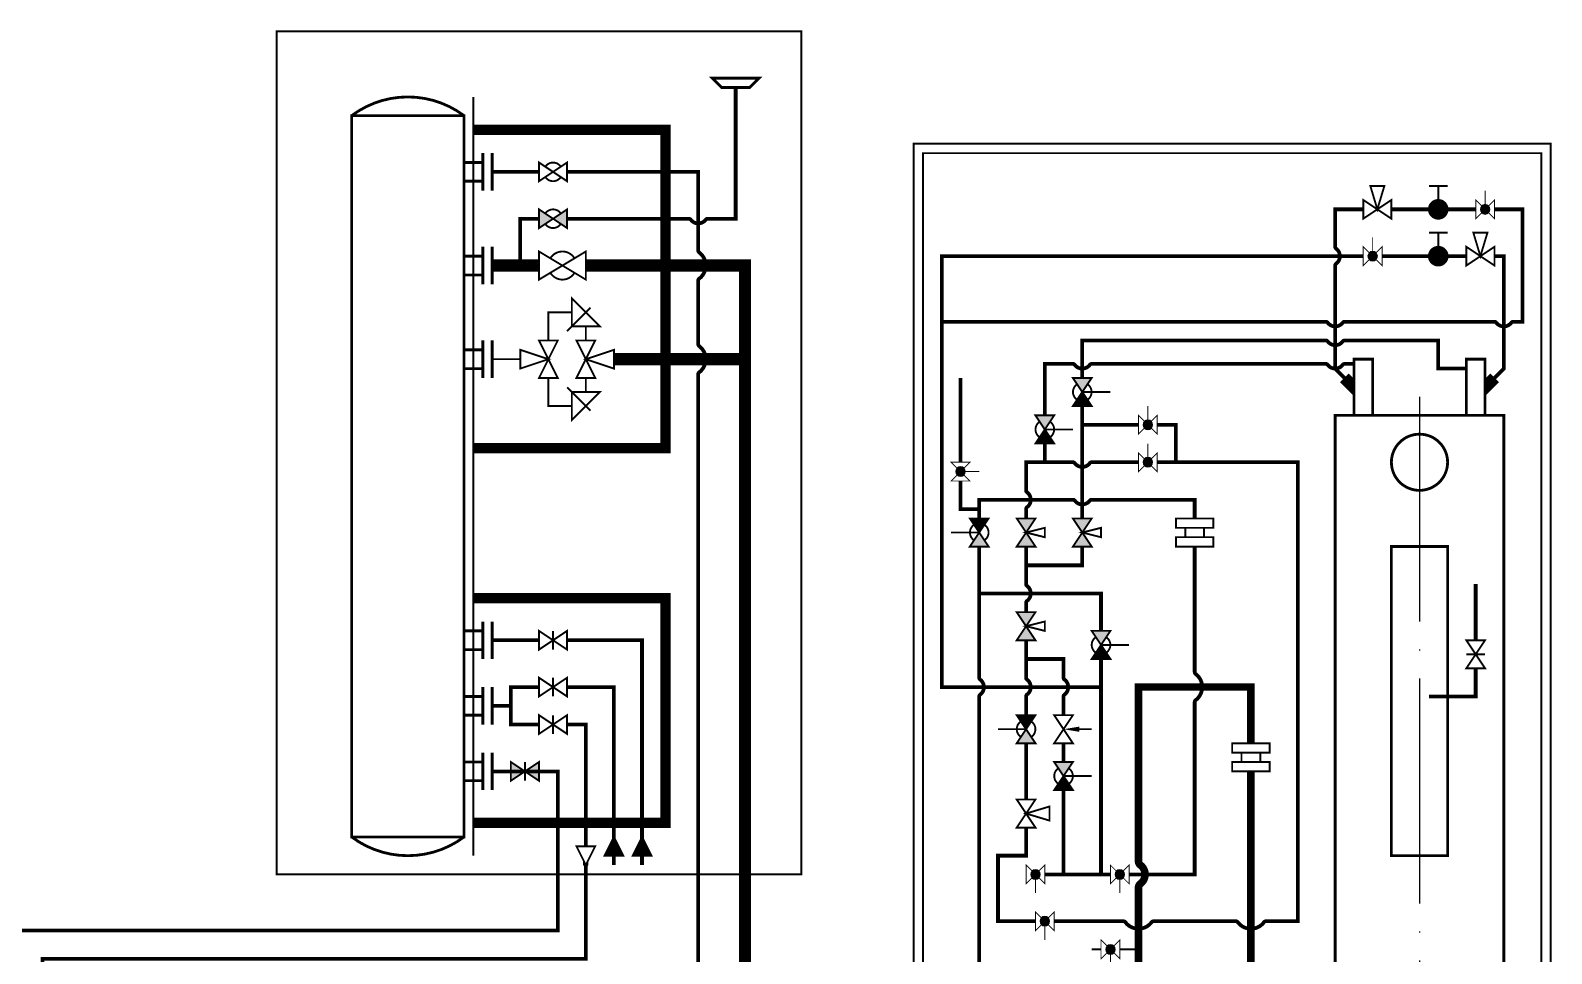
# Model space of a CAD drawing. Header units: millimetres. Extents: x 0 to 2500, y 0 to 1760.
# Drawn here: x 696.7 to 859.1, y 739.5 to 838.1 of the extents above; entities that cross this region are included whole.
import ezdxf

# ---------------------------------------------------------------- set-up
doc = ezdxf.new("R2010")
doc.units = ezdxf.units.MM
doc.linetypes.add('ACAD_ISO03W100', pattern=[30, 12, -18])
doc.linetypes.add('ACAD_ISO04W100', pattern=[30, 24, -3, 0, -3])
for name, color, linetype in [('Вентили регул.50', 7, 'Continuous'), ('Диафрагмы 80', 7, 'Continuous'), ('Емкости', 7, 'Continuous'), ('Задвижки 50', 7, 'Continuous'), ('Клапаны тр.50', 7, 'Continuous'), ('Краны 25', 7, 'Continuous'), ('Краны шар.150', 7, 'Continuous'), ('Краны шар.25', 7, 'Continuous'), ('Краны шар.50', 7, 'Continuous'), ('Краны шар.ручн.50', 7, 'Continuous'), ('Краны шар.ручн.т.10', 7, 'Continuous'), ('Осевые', 7, 'ACAD_ISO04W100'), ('Площадки', 7, 'Continuous'), ('Свечи', 7, 'Continuous'), ('Трубы 108', 7, 'Continuous'), ('Трубы 159', 7, 'Continuous'), ('Трубы 32', 7, 'Continuous'), ('Трубы 57', 7, 'Continuous'), ('Устр-ва переключ.', 7, 'Continuous')]:
    doc.layers.add(name, color=color, linetype=linetype)

# ---------------------------------------------------------------- blocks, each defined once
blk = doc.blocks.new('Свеча')
at = {"layer": 'Свечи', "const_width": 0.3}
blk.add_lwpolyline([(2.5, 1), (1.5, 0), (-1.5, 0), (-2.5, 1)], close=True, dxfattribs=at)
blk = doc.blocks.new('Кран шар.50')
at = {"layer": 'Краны шар.50', "const_width": 0.2}
blk.add_lwpolyline([(0, 1), (0, -1), (3, 1), (3, -1)], close=True, dxfattribs=at)
for points in [[(2.33, 0.55, 0.535184), (0.67, 0.55, 0.535184)], [(0.67, -0.55, 0.535184), (2.33, -0.55, 0.535184)]]:
    blk.add_lwpolyline(points, format="xyb", dxfattribs=at)
blk = doc.blocks.new('Кран шар.25 непрох.')
at = {"layer": 'Краны шар.25'}
h = blk.add_hatch(color=256, dxfattribs=at)
h.paths.add_polyline_path([(0, 1), (0, -1), (1.5, 0)])
h.paths.add_polyline_path([(3, 1), (1.5, 0), (3, -1)])
at = {"layer": 'Краны шар.25', "const_width": 0.2}
blk.add_lwpolyline([(0, 1), (0, -1), (3, 1), (3, -1)], close=True, dxfattribs=at)
for points in [[(2.33, 0.55, 0.535184), (0.67, 0.55, 0.535184)], [(0.67, -0.55, 0.535184), (2.33, -0.55, 0.535184)]]:
    blk.add_lwpolyline(points, format="xyb", dxfattribs=at)
blk = doc.blocks.new('Кран шар.150')
at = {"layer": 'Краны шар.150', "const_width": 0.2}
blk.add_lwpolyline([(5, -1.5), (0, 1.5), (0, -1.5), (5, 1.5)], close=True, dxfattribs=at)
for points in [[(3.79, 0.77, 0.56619), (1.21, 0.77)], [(1.21, -0.77, 0.56619), (3.79, -0.77)]]:
    blk.add_lwpolyline(points, format="xyb", dxfattribs=at)
blk = doc.blocks.new('Задвижка 50')
at = {"layer": 'Задвижки 50', "const_width": 0.2}
blk.add_lwpolyline([(3, -1), (3, 1), (0, -1), (0, 1)], close=True, dxfattribs=at)
blk.add_lwpolyline([(1.5, 1), (1.5, -1)], dxfattribs=at)
blk = doc.blocks.new('Задвижка 50 непрох.')
at = {"layer": 'Задвижки 50'}
h = blk.add_hatch(color=256, dxfattribs=at)
h.paths.add_polyline_path([(0, 1), (0, -1), (1.5, 0)])
h.paths.add_polyline_path([(3, -1), (3, 1), (1.5, 0)])
at = {"layer": 'Задвижки 50', "const_width": 0.2}
blk.add_lwpolyline([(3, -1), (3, 1), (0, -1), (0, 1)], close=True, dxfattribs=at)
blk.add_lwpolyline([(1.5, 1), (1.5, -1)], dxfattribs=at)
blk = doc.blocks.new('Стрелка 57')
at = {"layer": 'Трубы 57'}
h = blk.add_hatch(color=256, dxfattribs=at)
h.paths.add_polyline_path([(0, 0), (0, -1), (2, 0)])
h.paths.add_polyline_path([(0, 1), (0, 0), (2, 0)])
at = {"layer": 'Трубы 57', "const_width": 0.2}
blk.add_lwpolyline([(0, -1), (0, 1), (2, 0)], close=True, dxfattribs=at)
blk = doc.blocks.new('Стрелка 57 п.')
at = {"layer": 'Трубы 57'}
h = blk.add_hatch(color=256, dxfattribs=at)
h.paths.add_polyline_path([(-0.2, -2), (0, -2), (-0.2, -1.6)])
h.paths.add_polyline_path([(0.2, -1.6), (0, -2), (0.2, -2)])
for p, q in [((-0.2, -2), (-0.2, -1.6)), ((0.2, -2), (0.2, -1.6)), ((-0.2, -2), (0.2, -2))]:
    blk.add_line(p, q, dxfattribs=at)
at = {"layer": 'Трубы 57', "const_width": 0.2}
blk.add_lwpolyline([(-1, 0), (1, 0), (0, -2)], close=True, dxfattribs=at)
blk = doc.blocks.new('Клапан тр.50')
at = {"layer": 'Клапаны тр.50'}
blk.add_lwpolyline([(1.5, 0, 0.2, 0.2, 0), (2.25, 2.5, 0.2, 0.2, 0), (0.75, 2.5, 0.2, 0.2, 0), (1.5, 0, 0, 0, 0)], format="xyseb", dxfattribs=at)
at = {"layer": 'Клапаны тр.50', "const_width": 0.2}
blk.add_lwpolyline([(3, -1), (3, 1), (0, -1), (0, 1)], close=True, dxfattribs=at)
blk = doc.blocks.new('Кран шар.ручн.50 непрох.')
at = {"layer": 'Краны шар.ручн.50'}
h = blk.add_hatch(color=256, dxfattribs=at)
h.paths.add_polyline_path([(0, 1), (0, -1), (1.5, 0)])
h.paths.add_polyline_path([(1.5, 0), (3, -1), (3, 1)])
blk.add_hatch(color=256, dxfattribs=at).paths.add_polyline_path([(3, -1), (3, 1), (1.5, 0)])
at = {"layer": 'Краны шар.ручн.50', "const_width": 0.2}
blk.add_lwpolyline([(1.5, 0), (1.5, 3)], dxfattribs=at)
blk.add_lwpolyline([(0, 1), (0, -1), (3, 1), (3, -1)], close=True, dxfattribs=at)
for points in [[(2.33, 0.55, 0.535184), (0.67, 0.55, 0.535184)], [(0.67, -0.55, 0.535184), (2.33, -0.55, 0.535184)]]:
    blk.add_lwpolyline(points, format="xyb", dxfattribs=at)
blk = doc.blocks.new('Клапан тр.50 непрох.')
at = {"layer": 'Клапаны тр.50'}
h = blk.add_hatch(color=256, dxfattribs=at)
h.paths.add_polyline_path([(0, 1), (0, -1), (1.5, 0)])
h.paths.add_polyline_path([(3, -1), (3, 1), (1.5, 0)])
blk.add_lwpolyline([(1.5, 0, 0.2, 0.2, 0), (2, 2, 0.2, 0.2, 0), (1, 2, 0.2, 0.2, 0), (1.5, 0, 0, 0, 0)], format="xyseb", dxfattribs=at)
at = {"layer": 'Клапаны тр.50', "const_width": 0.2}
blk.add_lwpolyline([(3, -1), (3, 1), (0, -1), (0, 1)], close=True, dxfattribs=at)
blk = doc.blocks.new('Кран шар.ручн.т.10')
at = {"layer": 'Краны шар.ручн.т.10'}
h = blk.add_hatch(color=256, dxfattribs=at)
h.paths.add_polyline_path([(1, 0), (1.35, -0.35, 0.198912), (1.5, 0, 0.198912), (1.35, 0.35)])
h.paths.add_polyline_path([(0.65, -0.35, 0.414214), (1.35, -0.35), (1, 0)])
h.paths.add_polyline_path([(0.5, 0, 0.198912), (0.65, -0.35), (1, 0), (0.65, 0.35, 0.198912)])
h.paths.add_polyline_path([(1, 0), (1.35, 0.35, 0.414214), (0.65, 0.35)])
at = {"layer": 'Краны шар.ручн.т.10', "const_width": 0.1}
blk.add_lwpolyline([(1, 0), (1, 2)], dxfattribs=at)
blk.add_lwpolyline([(0, 1), (0, -1), (2, 1), (2, -1)], close=True, dxfattribs=at)
at = {"layer": 'Краны шар.ручн.т.10'}
blk.add_lwpolyline([(0.5, 0, 1), (1.5, 0, 1), (0.5, 0, 1)], format="xyb", dxfattribs=at)
blk = doc.blocks.new('Кран 25')
blk.add_hatch(color=256).paths.add_polyline_path([(1, 1, 1), (-1, 1, 1)])
at = {"layer": 'Краны 25', "const_width": 0.2}
for points in [[(-2.5, 2), (-2.5, 0)], [(-1, 1), (-2.5, 1)]]:
    blk.add_lwpolyline(points, dxfattribs=at)
blk.add_lwpolyline([(-1, 1, 1), (1, 1, 1), (-1, 1, 0)], format="xyb", dxfattribs=at)
blk = doc.blocks.new('Диафрагма 80')
at = {"layer": 'Диафрагмы 80', "const_width": 0.2}
for points in [[(-2, 0), (2, 0), (2, -1), (-2, -1)], [(-2, -2), (2, -2), (2, -3), (-2, -3)]]:
    blk.add_lwpolyline(points, close=True, dxfattribs=at)
for points in [[(-1, -1), (-1, -2)], [(1, -1), (1, -2)]]:
    blk.add_lwpolyline(points, dxfattribs=at)
blk = doc.blocks.new('Вентиль регул. 50')
at = {"layer": 'Вентили регул.50', "const_width": 0.2}
blk.add_lwpolyline([(1.5, 1.7), (1.5, 3)], dxfattribs=at)
blk.add_lwpolyline([(3, -1), (3, 1), (0, -1), (0, 1)], close=True, dxfattribs=at)
at = {"layer": 'Вентили регул.50'}
blk.add_solid([(1.78, 1.7), (1.5, 0), (1.22, 1.7)], dxfattribs=at)
blk = doc.blocks.new('Устр-во переключ. 50')
at = {"layer": 'Устр-ва переключ.', "const_width": 0.2}
for points in [[(-1.5, 3.5), (-4.5, 6.5), (-4.5, 3.5)], [(-6, -2), (-8, -2), (-6, 2), (-8, 2)], [(-2, -2), (-4, -2), (-2, 2), (-4, 2)], [(-4.5, -6.5), (-4.5, -3.5), (-1.5, -3.5)]]:
    blk.add_lwpolyline(points, close=True, dxfattribs=at)
for points in [[(-7, 2), (-7, 5), (-4.5, 5)], [(-5, 3), (-2.5, 5.5)], [(-3, 3.5), (-3, 2)], [(-7, -2), (-7, -5), (-4.5, -5)], [(-5, -3), (-2.5, -5.5)], [(-3, -3.5), (-3, -2)]]:
    blk.add_lwpolyline(points, dxfattribs=at)
at = {"layer": 'Устр-ва переключ.'}
for points in [[(-7, 0, 0.2, 0.2, 0), (-10, 1, 0.2, 0.2, 0), (-10, -1, 0.2, 0.2, 0), (-7, 0, 0, 0, 0)], [(-3, 0, 0.2, 0.2, 0), (0, -1, 0.2, 0.2, 0), (0, 1, 0.2, 0.2, 0), (-3, 0, 0, 0, 0)]]:
    blk.add_lwpolyline(points, format="xyseb", dxfattribs=at)

msp = doc.modelspace()

# ---------------------------------------------------------------- hatches: boundary and pattern name
at = {"layer": 'Емкости'}
for points in [[(838, 799.29), (838, 800.71), (837.44, 801.27), (836.73, 800.56)], [(852, 800.71), (852.56, 801.27), (853.27, 800.56), (852, 799.29)]]:
    msp.add_hatch(color=256, dxfattribs=at).paths.add_polyline_path(points)

# ---------------------------------------------------------------- linework, layer by layer
at = {"layer": 'Емкости', "const_width": 0.3}
for points in [[(731, 829, -0.333333), (743, 829)], [(842, 792, 1), (848, 792, 1), (842, 792, 0)], [(731, 752, 0.333333), (743, 752)]]:
    msp.add_lwpolyline(points, format="xyb", dxfattribs=at)
for points in [[(743, 829), (731, 829), (731, 752), (743, 752)], [(838, 803), (840, 803), (840, 797), (838, 797)], [(850, 803), (852, 803), (852, 797), (850, 797)], [(836, 797), (854, 797), (854, 727), (836, 727)], [(842, 783), (848, 783), (848, 750), (842, 750)]]:
    msp.add_lwpolyline(points, close=True, dxfattribs=at)
for points in [[(745, 825), (745, 821)], [(746, 825), (746, 821)], [(743, 824), (745, 824)], [(743, 822), (745, 822)], [(743, 814), (745, 814)], [(745, 815), (745, 811)], [(746, 815), (746, 811)], [(743, 812), (745, 812)], [(743, 804), (745, 804)], [(745, 805), (745, 801)], [(746, 805), (746, 801)], [(743, 802), (745, 802)], [(745, 775), (745, 771)], [(746, 775), (746, 771)], [(743, 774), (745, 774)], [(743, 772), (745, 772)], [(745, 768), (745, 764)], [(746, 768), (746, 764)], [(743, 767), (745, 767)], [(743, 765), (745, 765)], [(743, 760), (745, 760)], [(745, 761), (745, 757)], [(746, 761), (746, 757)], [(743, 758), (745, 758)]]:
    msp.add_lwpolyline(points, dxfattribs=at)
at = {"layer": 'Емкости'}
for points in [[(838, 800.71, 0.3, 0.3, 0), (837.44, 801.27, 0.3, 0.3, 0), (836.73, 800.56, 0.3, 0.3, 0), (838, 799.29, 0, 0, 0)], [(852, 800.71, 0.3, 0.3, 0), (852.56, 801.27, 0.3, 0.3, 0), (853.27, 800.56, 0.3, 0.3, 0), (852, 799.29, 0, 0, 0)]]:
    msp.add_lwpolyline(points, format="xyseb", dxfattribs=at)
at = {"layer": 'Осевые'}
msp.add_line((845, 799), (845, 725), dxfattribs=at)
at = {"layer": 'Площадки', "const_width": 0.2}
for points in [[(723, 838), (779, 838), (779, 748), (723, 748)], [(791, 826), (859, 826), (859, 705), (791, 705)], [(792, 825), (858, 825), (858, 706), (792, 706)]]:
    msp.add_lwpolyline(points, close=True, dxfattribs=at)
at = {"layer": 'Площадки'}
for points, const_width in [([(744, 831), (744, 750)], 0.2), ([(744, 828), (765, 828), (765, 793), (744, 793)], 0.1), ([(744, 827), (764, 827), (764, 794), (744, 794)], 0.1), ([(744, 778), (765, 778), (765, 753), (744, 753)], 0.1), ([(744, 777), (764, 777), (764, 754), (744, 754)], 0.1)]:
    msp.add_lwpolyline(points, dxfattribs=dict(at, const_width=const_width))
at = {"layer": 'Площадки', "linetype": 'ACAD_ISO03W100', "ltscale": 0.3, "const_width": 1}
for points in [[(744, 827.5), (764.5, 827.5), (764.5, 793.5), (744, 793.5)], [(744, 777.5), (764.5, 777.5), (764.5, 753.5), (744, 753.5)]]:
    msp.add_lwpolyline(points, dxfattribs=at)
at = {"layer": 'Трубы 108', "const_width": 0.8}
msp.add_lwpolyline([(815, 737), (815, 746.6, -0.236068), (815.2, 747, 0.236068), (815.7, 748, 0.236068), (815.2, 749, -0.236068), (815, 749.4), (815, 768), (827, 768), (827, 762)], format="xyb", dxfattribs=at)
msp.add_lwpolyline([(827, 759), (827, 738)], dxfattribs=at)
at = {"layer": 'Трубы 159', "const_width": 1.3}
for points in [[(746, 813), (751, 813)], [(759, 803), (773, 803)]]:
    msp.add_lwpolyline(points, dxfattribs=at)
at = {"layer": 'Трубы 159'}
msp.add_lwpolyline([(756, 813, 1.3, 1.3, 0), (773, 813, 1.3, 1.3, 0), (773, 668.5, 1.3, 1.3, 0)], format="xyseb", dxfattribs=at)
at = {"layer": 'Трубы 32', "const_width": 0.2}
for points in [[(749, 803), (748.8, 803), (746, 803)], [(811, 740), (810, 740)], [(815, 740), (813, 740)]]:
    msp.add_lwpolyline(points, dxfattribs=at)
at = {"layer": 'Трубы 57'}
for points in [[(754, 818, 0.4, 0.4, 0), (767, 818, 0.4, 0.4, -0.236068), (767.2, 817.9, 0.4, 0.4, 0.236068), (768, 817.5, 0.4, 0.4, 0.236068), (768.8, 817.9, 0.4, 0.4, -0.236068), (769, 818, 0.4, 0.4, 0), (772, 818, 0.4, 0.4, 0), (772, 832, 0, 0, 0)], [(754, 823, 0.4, 0.4, 0), (768, 823, 0.4, 0.4, 0), (768, 814.6, 0.4, 0.4, 0.236068), (768.1, 814.4, 0.4, 0.4, -0.236068), (768.8, 813, 0.4, 0.4, -0.236068), (768.1, 811.6, 0.4, 0.4, 0.236068), (768, 811.4, 0.4, 0.4, 0), (768, 804.6, 0.4, 0.4, 0.236068), (768.1, 804.4, 0.4, 0.4, -0.236068), (768.8, 803, 0.4, 0.4, -0.236068), (768.1, 801.6, 0.4, 0.4, 0.236068), (768, 801.4, 0.4, 0.4, 0), (768, 684, 0.4, 0.4, 0)], [(853, 819, 0.4, 0.4, 0), (856, 819, 0.4, 0.4, 0), (856, 807, 0.4, 0.4, 0), (855, 807, 0.4, 0.4, 0.236068), (854.8, 806.9, 0.4, 0.4, -0.236068), (854, 806.5, 0.4, 0.4, -0.236068), (853.2, 806.9, 0.4, 0.4, 0.236068), (853, 807, 0.4, 0.4, 0), (837, 807, 0.4, 0.4, 0.236068), (836.8, 806.9, 0.4, 0.4, -0.236068), (836, 806.5, 0.4, 0.4, -0.236068), (835.2, 806.9, 0.4, 0.4, 0.236068), (835, 807, 0.4, 0.4, 0), (794, 807, 0, 0, 0)], [(837.09, 800.91, 0.4, 0.4, 0), (836, 802, 0.4, 0.4, 0), (836, 813, 0.4, 0.4, -0.236068), (836.1, 813.2, 0.4, 0.4, 0.236068), (836.5, 814, 0.4, 0.4, 0.236068), (836.1, 814.8, 0.4, 0.4, -0.236068), (836, 815, 0.4, 0.4, 0), (836, 819, 0.4, 0.4, 0), (839, 819, 0.4, 0.4, 0)], [(842, 819, 0.4, 0.4, 0), (851, 819, 0.4, 0.4, 0)], [(749, 813, 0.4, 0.4, 0), (749, 818, 0.4, 0.4, 0), (751, 818, 0.4, 0.4, 0)], [(838, 802.5, 0.4, 0.4, 0), (837, 802.5, 0.4, 0.4, 0.236068), (836.8, 802.4, 0.4, 0.4, -0.236068), (836, 802, 0.4, 0.4, -0.236068), (835.2, 802.4, 0.4, 0.4, 0.236068), (835, 802.5, 0.4, 0.4, 0), (810, 802.5, 0.4, 0.4, 0.236068), (809.8, 802.4, 0.4, 0.4, -0.236068), (809, 802, 0.4, 0.4, -0.236068), (808.2, 802.4, 0.4, 0.4, 0.236068), (808, 802.5, 0.4, 0.4, 0), (805, 802.5, 0.4, 0.4, 0), (805, 797, 0.4, 0.4, 0)], [(805, 794, 0.4, 0.4, 0), (805, 792, 0, 0, 0)], [(798, 783, 0.4, 0.4, 0), (798, 769, 0.4, 0.4, 0.236068), (798.1, 768.8, 0.4, 0.4, -0.236068), (798.5, 768, 0.4, 0.4, -0.236068), (798.1, 767.2, 0.4, 0.4, 0.236068), (798, 767, 0.4, 0.4, 0), (798, 684, 0.4, 0.4, 0)], [(809, 783, 0.4, 0.4, 0), (809, 781, 0.4, 0.4, 0), (803, 781, 0, 0, 0)], [(746, 759, 0.4, 0.4, 0), (753, 759, 0.4, 0.4, 0), (753, 742, 0.4, 0.4, 0), (694, 742, 0.4, 0.4, 0), (694, 727, 0.4, 0.4, 0)], [(807, 757, 0.4, 0.4, 0), (807, 748, 0, 0, 0)]]:
    msp.add_lwpolyline(points, format="xyseb", dxfattribs=at)
at = {"layer": 'Трубы 57', "const_width": 0.4}
for points in [[(746, 823), (751, 823)], [(839, 814), (794, 814), (794, 768), (811, 768)], [(850, 814), (841, 814)], [(852.91, 800.91), (854, 802), (854, 814), (853, 814)], [(796, 792), (796, 801)], [(809, 798), (809, 786)], [(815, 796), (809, 796)], [(819, 792), (819, 796), (817, 796)], [(798, 787), (796, 787), (796, 790)], [(798, 778), (811, 778), (811, 774)], [(851, 773), (851, 779)], [(746, 773), (751, 773)], [(754, 773), (762, 773), (762, 749)], [(811, 771), (811, 748)], [(846, 767), (851, 767), (851, 770)], [(751, 768), (748, 768), (748, 764), (751, 764)], [(759, 749), (759, 768), (754, 768)], [(746, 766), (748, 766)], [(754, 764), (756, 764), (756, 751)], [(803, 756), (803, 762)], [(807, 762), (807, 760)], [(804, 743), (800, 743), (800, 750), (803, 750), (803, 753)], [(756, 749), (756, 739), (698, 739), (698, 723)], [(805, 748), (812, 748)]]:
    msp.add_lwpolyline(points, dxfattribs=at)
for points in [[(850, 802), (847, 802), (847, 805), (837, 805, 0.236068), (836.8, 804.9, -0.236068), (836, 804.5, -0.236068), (835.2, 804.9, 0.236068), (835, 805), (809, 805), (809, 801)], [(803, 786), (803, 787, -0.236068), (803.1, 787.2, 0.236068), (803.5, 788, 0.236068), (803.1, 788.8, -0.236068), (803, 789), (803, 792), (808, 792, -0.236068), (808.2, 791.9, 0.236068), (809, 791.5, 0.236068), (809.8, 791.9, -0.236068), (810, 792), (815, 792)], [(817, 792), (832, 792), (832, 743), (828.6, 743, 0.236068), (828.4, 742.9, -0.236068), (827, 742.2, -0.236068), (825.6, 742.9, 0.236068), (825.4, 743), (816.6, 743, 0.236068), (816.4, 742.9, -0.236068), (815, 742.2, -0.236068), (813.6, 742.9, 0.236068), (813.4, 743), (806, 743)], [(821, 786), (821, 788), (810, 788, 0.236068), (809.8, 787.9, -0.236068), (809, 787.5, -0.236068), (808.2, 787.9, 0.236068), (808, 788), (798, 788), (798, 786)], [(803, 776), (803, 777, -0.236068), (803.1, 777.2, 0.236068), (803.5, 778, 0.236068), (803.1, 778.8, -0.236068), (803, 779), (803, 783)], [(814, 748), (821, 748), (821, 766.4, -0.236068), (821.1, 766.6, 0.236068), (821.8, 768, 0.236068), (821.1, 769.4, -0.236068), (821, 769.6), (821, 783)], [(803, 765), (803, 767, -0.236068), (803.1, 767.2, 0.236068), (803.5, 768, 0.236068), (803.1, 768.8, -0.236068), (803, 769), (803, 773)], [(803, 771), (807, 771), (807, 769, 0.236068), (807.1, 768.8, -0.236068), (807.5, 768, -0.236068), (807.1, 767.2, 0.236068), (807, 767), (807, 765)]]:
    msp.add_lwpolyline(points, format="xyb", dxfattribs=at)

# ---------------------------------------------------------------- block references
at = {"layer": 'Вентили регул.50', "rotation": 270}
msp.add_blockref('Вентиль регул. 50', (807, 765), dxfattribs=at)
at = {"layer": 'Диафрагмы 80'}
for p in [(821, 786), (827, 762)]:
    msp.add_blockref('Диафрагма 80', p, dxfattribs=at)
at = {"layer": 'Задвижки 50'}
for name, p in [('Задвижка 50', (751, 773)), ('Задвижка 50', (751, 768)), ('Задвижка 50', (751, 764)), ('Задвижка 50 непрох.', (748, 759))]:
    msp.add_blockref(name, p, dxfattribs=at)
at = {"layer": 'Задвижки 50', "rotation": 270}
msp.add_blockref('Задвижка 50', (851, 773), dxfattribs=at)
at = {"layer": 'Клапаны тр.50'}
for p in [(839, 819), (850, 814)]:
    msp.add_blockref('Клапан тр.50', p, dxfattribs=at)
at = {"layer": 'Клапаны тр.50', "rotation": 270}
for name, p in [('Клапан тр.50 непрох.', (803, 786)), ('Клапан тр.50 непрох.', (809, 786)), ('Клапан тр.50 непрох.', (803, 776)), ('Клапан тр.50', (803, 756))]:
    msp.add_blockref(name, p, dxfattribs=at)
at = {"layer": 'Краны 25', "rotation": 270}
for p in [(846, 819), (846, 814)]:
    msp.add_blockref('Кран 25', p, dxfattribs=at)
at = {"layer": 'Краны шар.150'}
msp.add_blockref('Кран шар.150', (751, 813), dxfattribs=at)
at = {"layer": 'Краны шар.25'}
msp.add_blockref('Кран шар.25 непрох.', (751, 818), dxfattribs=at)
at = {"layer": 'Краны шар.50'}
msp.add_blockref('Кран шар.50', (751, 823), dxfattribs=at)
at = {"layer": 'Краны шар.ручн.50'}
for p, rotation in [((809, 801), 270), ((805, 797), 270), ((798, 783), 90), ((811, 774), 270), ((803, 762), 90), ((807, 760), 270)]:
    msp.add_blockref('Кран шар.ручн.50 непрох.', p, dxfattribs=dict(at, rotation=rotation))
at = {"layer": 'Краны шар.ручн.т.10'}
for p in [(851, 819), (839, 814), (815, 796), (815, 792)]:
    msp.add_blockref('Кран шар.ручн.т.10', p, dxfattribs=at)
for p, rotation in [((796, 792), 270), ((805, 748), 180), ((814, 748), 180), ((806, 743), 180), ((813, 740), 180)]:
    msp.add_blockref('Кран шар.ручн.т.10', p, dxfattribs=dict(at, rotation=rotation))
at = {"layer": 'Свечи'}
msp.add_blockref('Свеча', (772, 832), dxfattribs=at)
at = {"layer": 'Трубы 57'}
for name, p in [('Устр-во переключ. 50', (759, 803)), ('Стрелка 57 п.', (756, 751))]:
    msp.add_blockref(name, p, dxfattribs=at)
at = {"layer": 'Трубы 57', "rotation": 90}
for p in [(759, 750), (762, 750)]:
    msp.add_blockref('Стрелка 57', p, dxfattribs=at)

doc.saveas('drawing.dxf')
